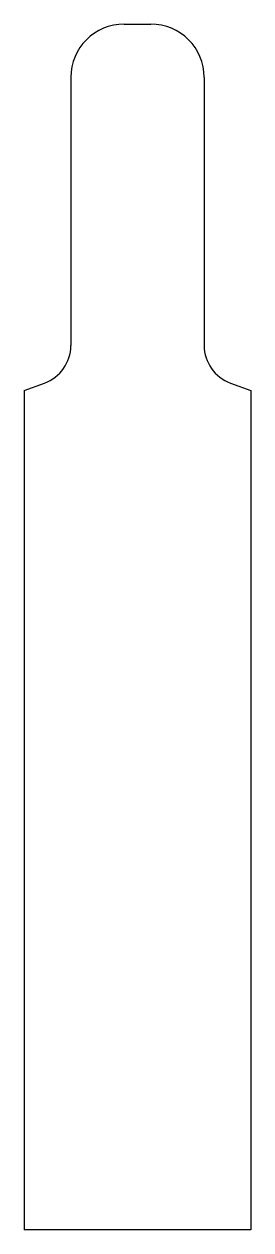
# Model space of a CAD drawing. Header units: millimetres. Extents: x -8.5 to 8.5, y 12.5 to 103.
import ezdxf

# ---------------------------------------------------------------- set-up
doc = ezdxf.new("R2010")
doc.units = ezdxf.units.MM
doc.layers.add('Shape2DView', color=7, linetype='CONTINUOUS')

msp = doc.modelspace()

# ---------------------------------------------------------------- linework, layer by layer
at = {"layer": 'Shape2DView'}
for p, q in [((-1, 103), (1, 103)), ((-5, 99), (-5, 78.8745)), ((5, 99), (5, 78.8745)), ((-8.5, 75.5), (-6.97394, 76.0554)), ((6.97394, 76.0554), (8.5, 75.5)), ((-8.5, 75.5), (-8.5, 12.5)), ((8.5, 75.5), (8.5, 12.5)), ((8.5, 12.5), (-8.5, 12.5))]:
    msp.add_line(p, q, dxfattribs=at)
for centre, radius, start, end in [((-1, 99), 4, 90, 180), ((1, 99), 4, 0, 90), ((-8, 78.8745), 3, -70, 0), ((8, 78.8745), 3, 180, -110)]:
    msp.add_arc(centre, radius, start, end, dxfattribs=at)

doc.saveas('drawing.dxf')
